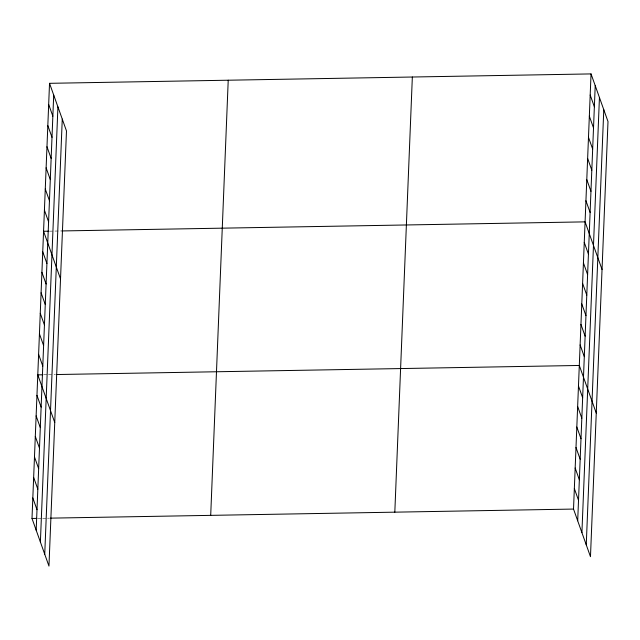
<?xml version="1.0" encoding="UTF-8"?>
<svg xmlns="http://www.w3.org/2000/svg" width="640" height="640" viewBox="0 0 640 640"><rect width="100%" height="100%" fill="white"/><g stroke="black" fill="none" stroke-linecap="round" stroke-linejoin="round"><path stroke-width="0.48" stroke-dasharray="3.2 2.4" d="M49.392 231.168L62.016 230.944M43.608 374.768L47.496 374.696M48.464 374.68L55.264 374.56M37.824 518.368L41.712 518.296M42.68 518.28L46.568 518.216M47.536 518.192L49.48 518.16"/><path stroke-width="0.96" d="M49.528 83.32L66.48 130.936L48.96 566.088L32 518.464L49.528 83.32L591.04 73.912L608 121.536L590.472 556.68L573.52 509.064L591.04 73.912M36.176 530.192L53.704 95.04M40.392 542.04L57.92 106.888M44.736 554.24L62.264 119.088M210.704 515.36L228.224 80.216M394.816 512.168L412.344 77.016M577.696 520.792L595.216 85.64M581.912 532.632L599.44 97.488M586.256 544.84L603.784 109.688M48.424 231.184L43.568 231.264L60.52 278.888M62.016 230.944L585.088 221.864L602.04 269.488M42.64 374.784L37.784 374.864L54.744 422.488M56.24 374.544L579.304 365.464L596.256 413.088M32 518.464L36.856 518.384M50.456 518.144L573.52 509.064M590.192 95.048L594.368 106.776M589.344 116.184L593.512 127.912M588.488 137.32L592.664 149.048M587.64 158.456L591.816 170.184M586.784 179.592L590.96 191.32M585.936 200.728L590.112 212.456M584.256 242.376L588.432 254.104M583.432 262.896L587.608 274.616M582.608 283.408L586.784 295.136M581.776 303.92L585.952 315.648M580.952 324.432L585.128 336.16M580.128 344.952L584.304 356.672M578.472 385.976L582.648 397.704M577.648 406.496L581.824 418.216M576.824 427.008L581 438.728M576 447.52L580.168 459.248M575.168 468.032L579.344 479.76M574.344 488.552L578.52 500.272M48.672 104.456L52.848 116.176M47.824 125.592L52 137.312M46.968 146.72L51.144 158.448M46.12 167.856L50.296 179.584M45.272 188.992L49.448 200.72M44.416 210.128L48.592 221.856M42.744 251.784L46.912 263.504M41.912 272.296L46.088 284.024M41.088 292.808L45.264 304.536M40.264 313.32L44.44 325.048M39.432 333.84L43.608 345.56M38.608 354.352L42.784 366.08M36.96 395.384L41.136 407.104M36.128 415.896L40.304 427.624M35.304 436.408L39.48 448.136M34.48 456.92L38.656 468.648M33.656 477.44L37.824 489.16M32.824 497.952L37 509.68"/></g></svg>
